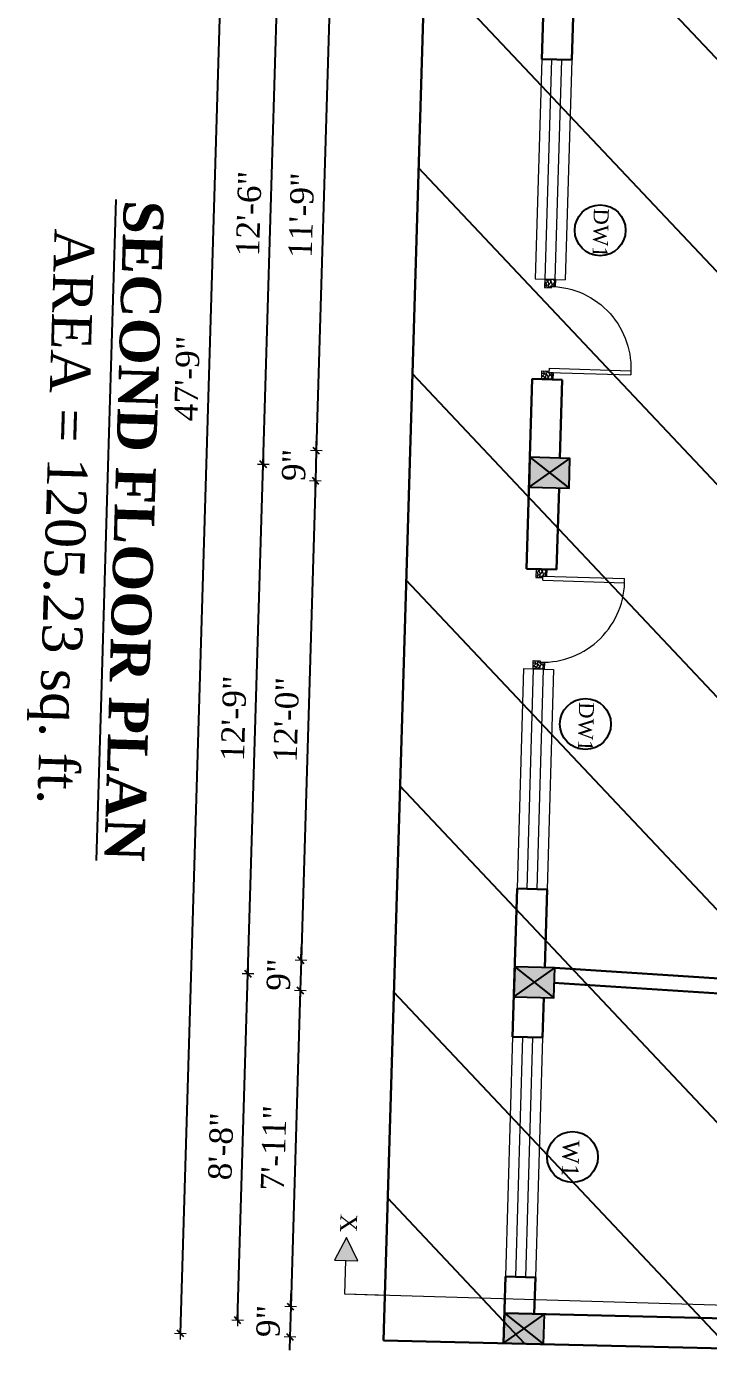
# Model space of a CAD drawing. Header units: inches. Extents: x 4069 to 291496, y -47643 to 12535.
# Drawn here: x 135626.1 to 135830.4, y -23046 to -22642 of the extents above; entities that cross this region are included whole.
import ezdxf

# ---------------------------------------------------------------- set-up
doc = ezdxf.new("R2010")
doc.units = ezdxf.units.IN
doc.header["$LTSCALE"] = 5
doc.header["$MEASUREMENT"] = 0
for name, color, linetype, lineweight in [('A-WALL', 7, 'Continuous', 9), ('Dimension', 7, 'Continuous', 18), ('DOOR', 62, 'Continuous', 0), ('Dw', 2, 'Continuous', 18)]:
    doc.layers.add(name, color=color, linetype=linetype, lineweight=lineweight)
doc.layers.add('dim line', color=7, linetype='Continuous', lineweight=15, true_color=0xfab2b2)
doc.layers.add('TEXT', color=6, linetype='Continuous')
doc.layers.add('WALL', color=7, linetype='Continuous')
doc.styles.add('ordinary', font='times.ttf')
doc.dimstyles.new('Copy of 96', dxfattribs={"dimtxt": 7, "dimasz": 4, "dimexe": 0.5, "dimexo": 0.5, "dimgap": 3, "dimtad": 1, "dimdec": 1, "dimzin": 11, "dimdsep": 46, "dimlunit": 4, "dimtxsty": 'ordinary', "dimblk": 'OBLIQUE', "dimcen": 0.09, "dimse1": 1, "dimse2": 1, "dimclrt": 6, "dimazin": 0, "dimtfac": 1, "dimtdec": 1, "dimtix": 1, "dimtmove": 2, "dimatfit": 3, "dimldrblk": 'leader', "dimfxl": 0.5, "dimfxlon": 1, "dimtolj": 1, "dimtzin": 0, "dimarcsym": 0})

# ---------------------------------------------------------------- blocks, each defined once
blk = doc.blocks.new('C1a')
at = {"color": 1, "ltscale": 5}
for p, q in [((18657.75, 4625.76), (18648.75, 4625.76)), ((18648.75, 4625.76), (18648.82, 4613.76)), ((18657.82, 4613.76), (18657.75, 4625.76)), ((18648.82, 4613.76), (18657.82, 4613.76))]:
    blk.add_line(p, q, dxfattribs=at)
blk = doc.blocks.new('A$C27B36B59')
at = {"layer": 'DOOR'}
for p, q in [((0, 4), (0, 0)), ((2.5, 4), (0, 4)), ((0, 0), (3, 0)), ((2.5, 2.5), (2.5, 4)), ((3, 2.5), (2.5, 2.5)), ((3, 0), (3, 2.5))]:
    blk.add_line(p, q, dxfattribs=at)
for centre, radius, start, end in [((-1.4, -0.54), 4.75, 22.1411, 72.838), ((1.34, 2.09), 1.64, 45.138, 144.8948), ((2.21, 0.3), 2.49, 83.3149, 152.658), ((0.13, 0.37), 2.05, 349.4875, 93.6805), ((1.96, -0.47), 2.01, 58.7447, 166.495), ((-0.06, 0.32), 1.13, 343.542, 86.947), ((2.08, -0.4), 1.17, 38.2816, 160.1519)]:
    blk.add_arc(centre, radius, start, end, dxfattribs=at)
blk = doc.blocks.new('D2')
at = {"layer": 'DOOR'}
for p, q in [((74473.95, 24047.59), (74473.95, 24018.09)), ((74473.95, 24047.59), (74475.45, 24047.59)), ((74475.45, 24047.59), (74475.45, 24018.13))]:
    blk.add_line(p, q, dxfattribs=at)
blk.add_arc((74473.95, 24047.59), 29.5, 180, 272.9146, dxfattribs=at)
at = {"layer": 'DOOR', "xscale": -1, "rotation": 180}
blk.add_blockref('A$C27B36B59', (74441.95, 24050.09), dxfattribs=at)
at = {"layer": 'DOOR', "rotation": 180}
blk.add_blockref('A$C27B36B59', (74477.95, 24050.09), dxfattribs=at)
blk = doc.blocks.new('x-x')
at = {"ltscale": 5}
for points in [[(11364.03, -701.52), (11364.03, -694.51), (11357.15, -698.09)], [(11364.03, -1135.52), (11364.03, -1128.51), (11357.15, -1132.09)]]:
    blk.add_hatch(color=256, dxfattribs=at).paths.add_polyline_path(points)
for p, q in [((11364.03, -694.51), (11357.15, -698.09)), ((11364.03, -701.52), (11364.03, -694.51)), ((11357.15, -698.09), (11364.03, -701.52)), ((11374.13, -698.09), (11364.03, -698.09)), ((11374.13, -698.09), (11374.13, -1132.09)), ((11364.03, -1128.51), (11357.15, -1132.09)), ((11364.03, -1135.52), (11364.03, -1128.51)), ((11357.15, -1132.09), (11364.03, -1135.52)), ((11374.13, -1132.09), (11364.03, -1132.09))]:
    blk.add_line(p, q, dxfattribs=at)
at = {"layer": 'A-WALL', "color": 1, "ltscale": 5}
blk.add_line((11374.13, -1120.09), (11374.13, -1132.09), dxfattribs=at)
at = {"layer": 'TEXT', "style": 'ordinary'}
for p in [(11350.08, -700.97), (11350.08, -1134.1)]:
    blk.add_text('X', height=5, dxfattribs=at).set_placement(p)
blk = doc.blocks.new('oblique')
at = {"color": 0, "lineweight": -2}
blk.add_line((0.25, 0.25), (-0.25, -0.25), dxfattribs=at)
at = {"layer": 'dim line', "lineweight": 9}
for p, q in [((-0.4375, 0), (0.4375, 0)), ((0, 0.4375), (0, -0.4375))]:
    blk.add_line(p, q, dxfattribs=at)
blk = doc.blocks.new('*D3747')
at = {"layer": 'A-WALL', "color": 0, "lineweight": -2, "ltscale": 50, "transparency": 16777216}
blk.add_line((135689.31, -23030.1), (135692.41, -22926.14), dxfattribs=at)
at = {"layer": 'Defpoints', "color": 0, "ltscale": 50, "transparency": 16777216}
for p in [(135692.41, -22926.14), (135772.31, -22928.53), (135769.2, -23032.48)]:
    blk.add_point(p, dxfattribs=at)
at = {"layer": 'A-WALL', "color": 0, "lineweight": -2, "ltscale": 50, "transparency": 16777216, "xscale": 4, "yscale": 4, "zscale": 4}
for p, rotation in [((135692.41, -22926.14), 88.28998542812828), ((135689.31, -23030.1), 268.2899854281283)]:
    blk.add_blockref('oblique', p, dxfattribs=dict(at, rotation=rotation))
at = {"layer": 'A-WALL', "color": 6, "ltscale": 50, "transparency": 16777216, "insert": (135684.3, -22977.93), "char_height": 7, "attachment_point": 5, "rotation": 88.29, "style": 'ordinary'}
blk.add_mtext('\\A1;8\'-8"', dxfattribs=at)
blk = doc.blocks.new('_OBLIQUE')
at = {"color": 0, "linetype": 'ByBlock'}
blk.add_line((-0.5, -0.5), (0.5, 0.5), dxfattribs=at)
blk = doc.blocks.new('leader')
at = {"layer": 'Dimension'}
for p, q in [((0, -4.33), (0, 4.33)), ((-4.42, 0), (4.42, 0))]:
    blk.add_line(p, q, dxfattribs=at)
blk = doc.blocks.new('*D3748')
at = {"layer": 'A-WALL', "color": 0, "lineweight": -2, "ltscale": 50, "transparency": 16777216}
blk.add_line((135692.41, -22926.14), (135696.98, -22773.21), dxfattribs=at)
at = {"layer": 'Defpoints', "color": 0, "ltscale": 50, "transparency": 16777216}
for p in [(135696.98, -22773.21), (135776.87, -22775.6), (135772.31, -22928.53)]:
    blk.add_point(p, dxfattribs=at)
at = {"layer": 'A-WALL', "color": 0, "lineweight": -2, "ltscale": 50, "transparency": 16777216, "xscale": 4, "yscale": 4, "zscale": 4}
for p, rotation in [((135696.98, -22773.21), 88.28998542889788), ((135692.41, -22926.14), 268.2899854288979)]:
    blk.add_blockref('oblique', p, dxfattribs=dict(at, rotation=rotation))
at = {"layer": 'A-WALL', "color": 6, "ltscale": 50, "transparency": 16777216, "insert": (135688.13, -22849.48), "char_height": 7, "attachment_point": 5, "rotation": 88.29, "style": 'ordinary'}
blk.add_mtext('\\A1;12\'-9"', dxfattribs=at)
blk = doc.blocks.new('*D3749')
at = {"layer": 'A-WALL', "color": 0, "lineweight": -2, "ltscale": 50, "transparency": 16777216}
blk.add_line((135696.98, -22773.21), (135701.46, -22623.28), dxfattribs=at)
at = {"layer": 'Defpoints', "color": 0, "ltscale": 50, "transparency": 16777216}
for p in [(135701.46, -22623.28), (135781.35, -22625.66), (135776.87, -22775.6)]:
    blk.add_point(p, dxfattribs=at)
at = {"layer": 'A-WALL', "color": 0, "lineweight": -2, "ltscale": 50, "transparency": 16777216, "xscale": 4, "yscale": 4, "zscale": 4}
for p, rotation in [((135701.46, -22623.28), 88.28998542889788), ((135696.98, -22773.21), 268.2899854288979)]:
    blk.add_blockref('oblique', p, dxfattribs=dict(at, rotation=rotation))
at = {"layer": 'A-WALL', "color": 6, "ltscale": 50, "transparency": 16777216, "insert": (135692.66, -22698.05), "char_height": 7, "attachment_point": 5, "rotation": 88.29, "style": 'ordinary'}
blk.add_mtext('\\A1;12\'-6"', dxfattribs=at)
blk = doc.blocks.new('*D3751')
at = {"layer": 'A-WALL', "color": 0, "lineweight": -2, "ltscale": 50, "transparency": 16777216}
blk.add_line((135672.16, -23034.09), (135689.26, -22461.34), dxfattribs=at)
at = {"layer": 'Defpoints', "color": 0, "ltscale": 50, "transparency": 16777216}
for p in [(135689.26, -22461.34), (135786.17, -22464.24), (135769.07, -23036.98)]:
    blk.add_point(p, dxfattribs=at)
at = {"layer": 'A-WALL', "color": 0, "lineweight": -2, "ltscale": 50, "transparency": 16777216, "xscale": 4, "yscale": 4, "zscale": 4}
for p, rotation in [((135689.26, -22461.34), 88.28998542889788), ((135672.16, -23034.09), 268.2899854288979)]:
    blk.add_blockref('oblique', p, dxfattribs=dict(at, rotation=rotation))
at = {"layer": 'A-WALL', "color": 6, "ltscale": 50, "transparency": 16777216, "insert": (135674.14, -22747.52), "char_height": 7, "attachment_point": 5, "rotation": 88.29, "style": 'ordinary'}
blk.add_mtext('\\A1;47\'-9"', dxfattribs=at)
blk = doc.blocks.new('*D3759')
at = {"layer": 'A-WALL', "color": 0, "lineweight": -2, "ltscale": 50, "transparency": 16777216}
blk.add_line((135806.7, -22430.46), (136138.82, -22632.38), dxfattribs=at)
at = {"layer": 'Defpoints', "color": 0, "ltscale": 50, "transparency": 16777216}
for p in [(135786.17, -22464.24), (136138.82, -22632.38), (136118.29, -22666.16)]:
    blk.add_point(p, dxfattribs=at)
at = {"layer": 'A-WALL', "color": 0, "lineweight": -2, "ltscale": 50, "transparency": 16777216, "xscale": 4, "yscale": 4, "zscale": 4}
for p, rotation in [((135806.7, -22430.46), 148.7014709224015), ((136138.82, -22632.38), 328.7014709224015)]:
    blk.add_blockref('oblique', p, dxfattribs=dict(at, rotation=rotation))
at = {"layer": 'A-WALL', "color": 6, "ltscale": 50, "transparency": 16777216, "insert": (135976.17, -22525.82), "char_height": 7, "attachment_point": 5, "rotation": 328.7015, "style": 'ordinary'}
blk.add_mtext('\\A1;32\'-5"', dxfattribs=at)
blk = doc.blocks.new('*D3774')
at = {"layer": 'A-WALL', "color": 0, "lineweight": -2, "ltscale": 50, "transparency": 16777216}
blk.add_line((135717.12, -22628.25), (135712.91, -22769.19), dxfattribs=at)
at = {"layer": 'Defpoints', "color": 0, "ltscale": 50, "transparency": 16777216}
for p in [(135781.21, -22630.16), (135712.91, -22769.19), (135777.01, -22771.1)]:
    blk.add_point(p, dxfattribs=at)
at = {"layer": 'A-WALL', "color": 0, "lineweight": -2, "ltscale": 50, "transparency": 16777216, "xscale": 4, "yscale": 4, "zscale": 4}
for p, rotation in [((135717.12, -22628.25), 88.28998542889791), ((135712.91, -22769.19), 268.2899854288979)]:
    blk.add_blockref('oblique', p, dxfattribs=dict(at, rotation=rotation))
at = {"layer": 'A-WALL', "color": 6, "ltscale": 50, "transparency": 16777216, "insert": (135708.44, -22698.52), "char_height": 7, "attachment_point": 5, "rotation": 88.29, "style": 'ordinary'}
blk.add_mtext('\\A1;11\'-9"', dxfattribs=at)
blk = doc.blocks.new('*D3775')
at = {"layer": 'A-WALL', "color": 0, "lineweight": -2, "ltscale": 50, "transparency": 16777216}
for p, q in [((135712.91, -22769.19), (135713.03, -22765.19)), ((135712.91, -22769.19), (135712.64, -22778.18)), ((135712.64, -22778.18), (135712.52, -22782.18))]:
    blk.add_line(p, q, dxfattribs=at)
at = {"layer": 'Defpoints', "color": 0, "ltscale": 50, "transparency": 16777216}
for p in [(135777.01, -22771.1), (135712.64, -22778.18), (135776.74, -22780.1)]:
    blk.add_point(p, dxfattribs=at)
at = {"layer": 'A-WALL', "color": 0, "lineweight": -2, "ltscale": 50, "transparency": 16777216, "xscale": 4, "yscale": 4, "zscale": 4}
for p, rotation in [((135712.91, -22769.19), 268.2899854288979), ((135712.64, -22778.18), 88.28998542889788)]:
    blk.add_blockref('oblique', p, dxfattribs=dict(at, rotation=rotation))
at = {"layer": 'A-WALL', "color": 6, "ltscale": 50, "transparency": 16777216, "insert": (135706.21, -22773.49), "char_height": 7, "attachment_point": 5, "rotation": 88.29, "style": 'ordinary'}
blk.add_mtext('\\A1;9"', dxfattribs=at)
blk = doc.blocks.new('*D3776')
at = {"layer": 'A-WALL', "color": 0, "lineweight": -2, "ltscale": 50, "transparency": 16777216}
blk.add_line((135712.64, -22778.18), (135708.34, -22922.12), dxfattribs=at)
at = {"layer": 'Defpoints', "color": 0, "ltscale": 50, "transparency": 16777216}
for p in [(135776.74, -22780.1), (135708.34, -22922.12), (135772.44, -22924.03)]:
    blk.add_point(p, dxfattribs=at)
at = {"layer": 'A-WALL', "color": 0, "lineweight": -2, "ltscale": 50, "transparency": 16777216, "xscale": 4, "yscale": 4, "zscale": 4}
for p, rotation in [((135712.64, -22778.18), 88.28998542889791), ((135708.34, -22922.12), 268.2899854288979)]:
    blk.add_blockref('oblique', p, dxfattribs=dict(at, rotation=rotation))
at = {"layer": 'A-WALL', "color": 6, "ltscale": 50, "transparency": 16777216, "insert": (135703.93, -22849.95), "char_height": 7, "attachment_point": 5, "rotation": 88.29, "style": 'ordinary'}
blk.add_mtext('\\A1;12\'-0"', dxfattribs=at)
blk = doc.blocks.new('*D3777')
at = {"layer": 'A-WALL', "color": 0, "lineweight": -2, "ltscale": 50, "transparency": 16777216}
for p, q in [((135708.34, -22922.12), (135708.46, -22918.12)), ((135708.34, -22922.12), (135708.07, -22931.11)), ((135708.07, -22931.11), (135707.95, -22935.11))]:
    blk.add_line(p, q, dxfattribs=at)
at = {"layer": 'Defpoints', "color": 0, "ltscale": 50, "transparency": 16777216}
for p in [(135772.44, -22924.03), (135708.07, -22931.11), (135772.17, -22933.03)]:
    blk.add_point(p, dxfattribs=at)
at = {"layer": 'A-WALL', "color": 0, "lineweight": -2, "ltscale": 50, "transparency": 16777216, "xscale": 4, "yscale": 4, "zscale": 4}
for p, rotation in [((135708.34, -22922.12), 268.2899854288979), ((135708.07, -22931.11), 88.28998542889788)]:
    blk.add_blockref('oblique', p, dxfattribs=dict(at, rotation=rotation))
at = {"layer": 'A-WALL', "color": 6, "ltscale": 50, "transparency": 16777216, "insert": (135701.64, -22926.42), "char_height": 7, "attachment_point": 5, "rotation": 88.29, "style": 'ordinary'}
blk.add_mtext('\\A1;9"', dxfattribs=at)
blk = doc.blocks.new('*D3778')
at = {"layer": 'A-WALL', "color": 0, "lineweight": -2, "ltscale": 50, "transparency": 16777216}
blk.add_line((135708.07, -22931.11), (135705.24, -23026.07), dxfattribs=at)
at = {"layer": 'Defpoints', "color": 0, "ltscale": 50, "transparency": 16777216}
for p in [(135772.17, -22933.03), (135705.24, -23026.07), (135769.34, -23027.99)]:
    blk.add_point(p, dxfattribs=at)
at = {"layer": 'A-WALL', "color": 0, "lineweight": -2, "ltscale": 50, "transparency": 16777216, "xscale": 4, "yscale": 4, "zscale": 4}
for p, rotation in [((135708.07, -22931.11), 88.28998542889791), ((135705.24, -23026.07), 268.2899854288979)]:
    blk.add_blockref('oblique', p, dxfattribs=dict(at, rotation=rotation))
at = {"layer": 'A-WALL', "color": 6, "ltscale": 50, "transparency": 16777216, "insert": (135700.09, -22978.4), "char_height": 7, "attachment_point": 5, "rotation": 88.29, "style": 'ordinary'}
blk.add_mtext('\\A1;7\'-11"', dxfattribs=at)
blk = doc.blocks.new('*D3779')
at = {"layer": 'A-WALL', "color": 0, "lineweight": -2, "ltscale": 50, "transparency": 16777216}
for p, q in [((135705.24, -23026.07), (135705.36, -23022.07)), ((135705.24, -23026.07), (135704.97, -23035.07)), ((135704.97, -23035.07), (135704.85, -23039.07))]:
    blk.add_line(p, q, dxfattribs=at)
at = {"layer": 'Defpoints', "color": 0, "ltscale": 50, "transparency": 16777216}
for p in [(135769.34, -23027.99), (135704.97, -23035.07), (135769.07, -23036.98)]:
    blk.add_point(p, dxfattribs=at)
at = {"layer": 'A-WALL', "color": 0, "lineweight": -2, "ltscale": 50, "transparency": 16777216, "xscale": 4, "yscale": 4, "zscale": 4}
for p, rotation in [((135705.24, -23026.07), 268.2899854288979), ((135704.97, -23035.07), 88.28998542889788)]:
    blk.add_blockref('oblique', p, dxfattribs=dict(at, rotation=rotation))
at = {"layer": 'A-WALL', "color": 6, "ltscale": 50, "transparency": 16777216, "insert": (135698.54, -23030.37), "char_height": 7, "attachment_point": 5, "rotation": 88.29, "style": 'ordinary'}
blk.add_mtext('\\A1;9"', dxfattribs=at)

msp = doc.modelspace()

# ---------------------------------------------------------------- hatches: boundary and pattern name
at = {"layer": 'WALL', "linetype": 'ByBlock', "ltscale": 5, "true_color": 0xf8991e}
h = msp.add_hatch(dxfattribs=at)
h.set_pattern_fill('ANSI31', color=30, scale=350, angle=268.2899854)
h.set_pattern_definition([(313.29, (138612.05, -14436), (31.8453, 29.99899), [])])
h.paths.add_polyline_path([(135750.79294, -22442.73042), (136153.66326, -22687.66526), (136142.96683, -23045.95361), (135733.07748, -23036.12876)])
h = msp.add_hatch(color=30, dxfattribs=at)
h.dxf.hatch_style = 1
h.paths.add_polyline_path([(135782.86879, -22775.77713), (135777.00575, -22771.10009), (135776.73718, -22780.09608)])
h.paths.add_polyline_path([(135776.73718, -22780.09608), (135788.73183, -22780.45418), (135782.86879, -22775.77713)])
h.paths.add_polyline_path([(135782.86879, -22775.77713), (135788.73183, -22780.45418), (135789.0004, -22771.45818)])
h.paths.add_polyline_path([(135789.0004, -22771.45818), (135777.00575, -22771.10009), (135782.86879, -22775.77713)])
h = msp.add_hatch(color=30, dxfattribs=at)
h.dxf.hatch_style = 1
h.paths.add_polyline_path([(135778.30312, -22928.709), (135772.44008, -22924.03196), (135772.17151, -22933.02795)])
h.paths.add_polyline_path([(135772.17151, -22933.02795), (135784.16617, -22933.38604), (135778.30312, -22928.709)])
h.paths.add_polyline_path([(135778.30312, -22928.709), (135784.16617, -22933.38604), (135784.43474, -22924.39005)])
h.paths.add_polyline_path([(135784.43474, -22924.39005), (135772.44008, -22924.03196), (135778.30312, -22928.709)])
h = msp.add_hatch(color=30, dxfattribs=at)
h.dxf.hatch_style = 1
h.paths.add_polyline_path([(135769.06805, -23036.98172), (135775.20077, -23032.62579), (135769.33662, -23027.98555)])
h.paths.add_polyline_path([(135769.06805, -23036.98172), (135781.06491, -23037.26603), (135775.20077, -23032.62579)])
h.paths.add_polyline_path([(135781.06491, -23037.26603), (135781.33348, -23028.26987), (135775.20077, -23032.62579)])
h.paths.add_polyline_path([(135775.20077, -23032.62579), (135781.33348, -23028.26987), (135769.33662, -23027.98555)])

# ---------------------------------------------------------------- linework, layer by layer
at = {"color": 1, "ltscale": 5}
for p, q in [((135776.73718, -22780.09608), (135789.0004, -22771.45818)), ((135777.00575, -22771.10009), (135788.73183, -22780.45418)), ((135772.17151, -22933.02795), (135784.43474, -22924.39005)), ((135772.44008, -22924.03196), (135784.16617, -22933.38604)), ((135769.06805, -23036.98172), (135781.33348, -23028.26987)), ((135769.33662, -23027.98555), (135781.06491, -23037.26603))]:
    msp.add_line(p, q, dxfattribs=at)
at = {"layer": 'A-WALL', "lineweight": 30}
for p, q in [((135750.79294, -22442.73042), (135733.07748, -23036.12876)), ((135782.21299, -22596.67789), (135780.57174, -22651.6534)), ((135790.20931, -22630.43145), (135789.56773, -22651.92196)), ((135780.57174, -22651.6534), (135789.56773, -22651.92196)), ((135777.70701, -22747.61064), (135776.00607, -22804.58526)), ((135777.70701, -22747.61064), (135786.703, -22747.87921)), ((135786.703, -22747.87921), (135786.00174, -22771.36866)), ((135785.73317, -22780.36465), (135785.00206, -22804.85383)), ((135776.00607, -22804.58526), (135785.00206, -22804.85383)), ((135773.14134, -22900.54251), (135771.81342, -22945.02269)), ((135773.14134, -22900.54251), (135782.13733, -22900.81107)), ((135782.13733, -22900.81107), (135781.43607, -22924.30052)), ((135903.26277, -22931.92605), (135784.43474, -22924.39005)), ((135902.97796, -22936.41703), (135784.14992, -22928.88102)), ((135781.1675, -22933.29652), (135780.80941, -22945.29126)), ((135771.81342, -22945.02269), (135780.80941, -22945.29126)), ((135769.66487, -23016.99062), (135769.06805, -23036.98172)), ((135769.66487, -23016.99062), (135778.66086, -23017.25919)), ((135778.66086, -23017.25919), (135778.27859, -23028.19747)), ((135769.33662, -23027.98555), (135912.29919, -23031.37367)), ((135733.07748, -23036.12876), (135912.03061, -23040.36984))]:
    msp.add_line(p, q, dxfattribs=at)
at = {"layer": 'Dw', "color": 3}
for p, q in [((135780.57174, -22651.6534), (135778.60223, -22717.624)), ((135781.6009, -22717.71353), (135783.5704, -22651.74292)), ((135784.59956, -22717.80305), (135786.56907, -22651.83244)), ((135789.56773, -22651.92196), (135787.59823, -22717.89257)), ((135778.60223, -22717.624), (135787.59823, -22717.89257)), ((135775.11084, -22834.5719), (135773.14134, -22900.54251)), ((135775.11084, -22834.5719), (135784.10684, -22834.84047)), ((135776.14, -22900.63203), (135778.10951, -22834.66142)), ((135779.13867, -22900.72155), (135781.10817, -22834.75094)), ((135784.10684, -22834.84047), (135782.13733, -22900.81107)), ((135771.8141, -22944.9998), (135769.66555, -23016.96774)), ((135774.81288, -22945.08933), (135772.66433, -23017.05726)), ((135777.81155, -22945.17885), (135775.663, -23017.14678)), ((135777.81155, -22945.17885), (135775.663, -23017.14678)), ((135780.80941, -22945.29126), (135778.66086, -23017.25919))]:
    msp.add_line(p, q, dxfattribs=at)
at = {"layer": 'TEXT'}
for centre in [(135798.07107, -22703.0247), (135793.64781, -22851.18631), (135789.7685, -22981.12798)]:
    msp.add_circle(centre, 7.64038, dxfattribs=at)
at = {"layer": 'WALL', "color": 2, "linetype": 'ByBlock', "ltscale": 5}
for points in [[(135777.00575, -22771.10009), (135776.73718, -22780.09608), (135788.73183, -22780.45418), (135789.0004, -22771.45818)], [(135772.44008, -22924.03196), (135772.17151, -22933.02795), (135784.16617, -22933.38604), (135784.43474, -22924.39005)], [(135781.33348, -23028.26987), (135769.33662, -23027.98555), (135769.06805, -23036.98172), (135781.06491, -23037.26603)]]:
    msp.add_lwpolyline(points, close=True, dxfattribs=at)

# ---------------------------------------------------------------- block references
at = {"layer": 'A-WALL', "color": 1, "rotation": 268.2899854281289}
msp.add_blockref('x-x', (137192.48759, -11686.98668), dxfattribs=at)
at = {"layer": 'WALL', "color": 2, "linetype": 'ByBlock', "yscale": 0.8333000000000083, "zscale": 0.8333}
for p, xscale, rotation in [((157664.55588, 38689.10192), -0.8333000000002356, 88.28998542812892), ((153958.84792, -85437.54835), 0.8332999999984168, 88.28998542812889)]:
    msp.add_blockref('D2', p, dxfattribs=dict(at, xscale=xscale, rotation=rotation))
at = {"layer": 'WALL', "color": 2, "linetype": 'ByBlock', "ltscale": 5, "rotation": 268.2899854281289}
msp.add_blockref('C1a', (131714.13069, -4249.79261), dxfattribs=at)

# ---------------------------------------------------------------- texts
at = {"layer": 'TEXT', "style": 'ordinary'}
for s, height, p in [('DW1', 4.5, (135796.19607, -22696.4045)), ('DW1', 4.5, (135791.77282, -22844.5661)), ('W1', 5, (135786.85594, -22976.00579))]:
    msp.add_text(s, height=height, rotation=268.2903735, dxfattribs=at).set_placement(p)
at = {"layer": 'TEXT', "char_height": 12, "width": 219.8150831, "attachment_point": 8, "rotation": 268.2895973, "style": 'ordinary'}
for s, insert in [('{\\fTimes New Roman|b1|i0|c0|p18;\\LSECOND FLOOR PLAN}', (135652.04837, -22793.02494)), ('AREA = 1205.23 sq. ft.', (135627.92539, -22788.7184))]:
    msp.add_mtext(s, dxfattribs=dict(at, insert=insert))

# ---------------------------------------------------------------- dimensions: what is measured, and where the dimension line sits
at = {"layer": 'A-WALL', "ltscale": 50}
for p1, p2, distance, picture, middle in [((135786.16692, -22464.2369), (136118.28928, -22666.15878), 39.52759, '*D3759', (135976.17077, -22525.81679)), ((135769.20234, -23032.48364), (135772.3058, -22928.52995), 79.92751, '*D3747', (135684.30451, -22977.92591))]:
    dim = msp.add_aligned_dim(p1=p1, p2=p2, distance=distance, dimstyle='Copy of 96', override={"dimdec": 0, "dimblk": 'oblique', "dimtdec": 0, "dimarcsym": 1}, dxfattribs=at)
    dim.commit()
    dim.dimension.update_dxf_attribs({"geometry": picture, "text_midpoint": middle})
for base, p1, p2, picture, middle in [((135689.25737, -22461.34374), (135769.06805, -23036.98172), (135786.16692, -22464.2369), '*D3751', (135674.14021, -22747.52007)), ((135701.45569, -22623.27978), (135776.87146, -22775.59809), (135781.34761, -22625.66489), '*D3749', (135692.65997, -22698.0506)), ((135712.90746, -22769.18649), (135781.21332, -22630.16289), (135777.00575, -22771.10009), '*D3774', (135708.44351, -22698.52181)), ((135712.63889, -22778.18248), (135777.00575, -22771.10009), (135776.73718, -22780.09608), '*D3775', (135706.20544, -22773.48841)), ((135696.97954, -22773.21297), (135772.3058, -22928.52995), (135776.87146, -22775.59809), '*D3748', (135688.12898, -22849.48283)), ((135708.34179, -22922.11835), (135776.73718, -22780.09608), (135772.44008, -22924.03196), '*D3776', (135703.9327, -22849.95464)), ((135708.07322, -22931.11434), (135772.44008, -22924.03196), (135772.17151, -22933.02795), '*D3777', (135701.63978, -22926.42027)), ((135705.23833, -23026.07195), (135772.17151, -22933.02795), (135769.33662, -23027.98555), '*D3778', (135700.08805, -22978.39707)), ((135704.96976, -23035.06811), (135769.33662, -23027.98555), (135769.06805, -23036.98172), '*D3779', (135698.53632, -23030.37395))]:
    dim = msp.add_linear_dim(base=base, p1=p1, p2=p2, angle=268.2899854, dimstyle='Copy of 96', override={"dimdec": 0, "dimblk": 'oblique', "dimtdec": 0, "dimarcsym": 1}, dxfattribs=at)
    dim.commit()
    dim.dimension.update_dxf_attribs({"geometry": picture, "text_midpoint": middle})

doc.saveas('drawing.dxf')
